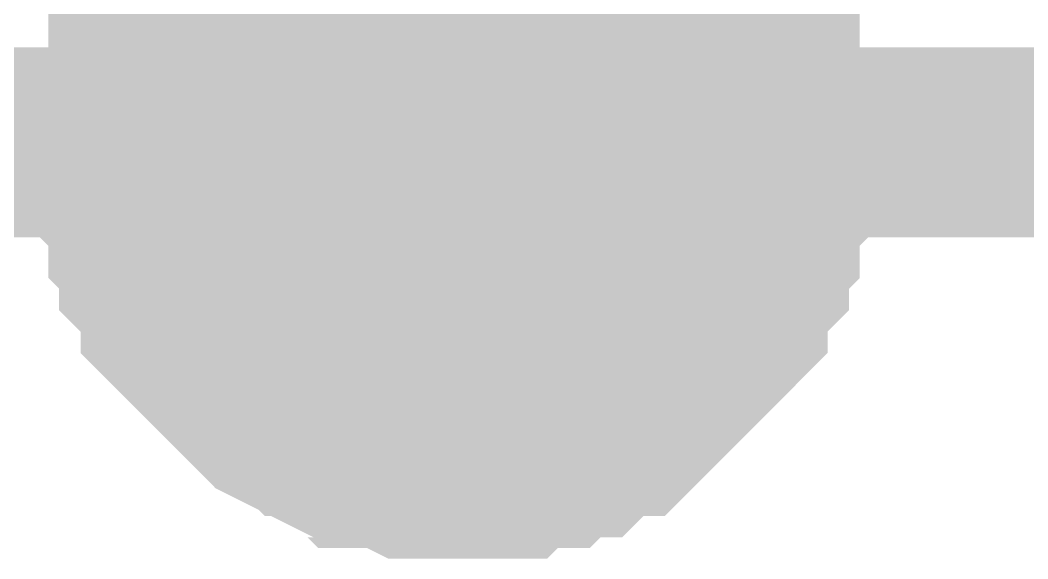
# Model space of a CAD drawing. Header units: inches. Extents: x 0 to 9.5, y -0.01 to 7.51.
# Drawn here: x 7.8722 to 7.9348, y 2.2739 to 2.3074 of the extents above; entities that cross this region are included whole.
import ezdxf

# ---------------------------------------------------------------- set-up
doc = ezdxf.new("R2010")
doc.units = ezdxf.units.IN
doc.header["$MEASUREMENT"] = 0
doc.layers.add('Sheet', color=255, linetype='Continuous')

msp = doc.modelspace()

# ---------------------------------------------------------------- linework, layer by layer
at = {"layer": 'Sheet'}
for points in [[(5.299818, 2.39968, 0.0118, 0.0118, 0), (5.299818, 2.299805, 0.0118, 0.0118, 0), (5.699867, 2.299805, 0.0118, 0.0118, 0), (6.499965, 2.299805, 0.0118, 0.0118, 0), (6.699657, 2.299805, 0.0118, 0.0118, 0), (7.899138, 2.299805, 0.0118, 0.0118, 0), (8.299187, 2.299805, 0.0118, 0.0118, 0), (8.299187, 2.39968, 0.0118, 0.0118, 0)], [(7.899138, 2.39968, 0.0118, 0.0118, 0), (7.899138, 2.299805, 0.0118, 0.0118, 0)], [(7.879169, 2.299805, 0.0118, 0.0118, 0), (7.879169, 2.300471, 0.0118, 0.0118, 0), (7.879169, 2.301802, 0.0118, 0.0118, 0), (7.879169, 2.302468, 0.0118, 0.0118, 0), (7.879835, 2.3038, 0.0118, 0.0118, 0), (7.879835, 2.304466, 0.0118, 0.0118, 0), (7.879835, 2.305797, 0.0118, 0.0118, 0), (7.8805, 2.306463, 0.0118, 0.0118, 0), (7.8805, 2.307129, 0.0118, 0.0118, 0), (7.881166, 2.308461, 0.0118, 0.0118, 0), (7.881832, 2.309126, 0.0118, 0.0118, 0), (7.881832, 2.309792, 0.0118, 0.0118, 0), (7.882497, 2.311124, 0.0118, 0.0118, 0), (7.883163, 2.31179, 0.0118, 0.0118, 0), (7.883828, 2.312456, 0.0118, 0.0118, 0), (7.884494, 2.313121, 0.0118, 0.0118, 0), (7.88516, 2.313787, 0.0118, 0.0118, 0)], [(7.879169, 2.299805, 0.0118, 0.0118, 0), (7.879169, 2.300471, 0.0118, 0.0118, 0), (7.879169, 2.301802, 0.0118, 0.0118, 0), (7.879169, 2.302468, 0.0118, 0.0118, 0), (7.879835, 2.3038, 0.0118, 0.0118, 0), (7.879835, 2.304466, 0.0118, 0.0118, 0), (7.879835, 2.305797, 0.0118, 0.0118, 0), (7.8805, 2.306463, 0.0118, 0.0118, 0), (7.8805, 2.307129, 0.0118, 0.0118, 0), (7.881166, 2.308461, 0.0118, 0.0118, 0), (7.881832, 2.309126, 0.0118, 0.0118, 0), (7.881832, 2.309792, 0.0118, 0.0118, 0), (7.882497, 2.311124, 0.0118, 0.0118, 0), (7.883163, 2.31179, 0.0118, 0.0118, 0), (7.883828, 2.312456, 0.0118, 0.0118, 0), (7.884494, 2.313121, 0.0118, 0.0118, 0), (7.88516, 2.313787, 0.0118, 0.0118, 0)], [(7.879169, 2.299805, 0.0118, 0.0118, 0), (7.879169, 2.300471, 0.0118, 0.0118, 0), (7.879169, 2.301802, 0.0118, 0.0118, 0), (7.879169, 2.302468, 0.0118, 0.0118, 0), (7.879835, 2.3038, 0.0118, 0.0118, 0), (7.879835, 2.304466, 0.0118, 0.0118, 0), (7.879835, 2.305797, 0.0118, 0.0118, 0), (7.8805, 2.306463, 0.0118, 0.0118, 0), (7.8805, 2.307129, 0.0118, 0.0118, 0), (7.881166, 2.308461, 0.0118, 0.0118, 0), (7.881832, 2.309126, 0.0118, 0.0118, 0), (7.881832, 2.309792, 0.0118, 0.0118, 0), (7.882497, 2.311124, 0.0118, 0.0118, 0), (7.883163, 2.31179, 0.0118, 0.0118, 0), (7.883828, 2.312456, 0.0118, 0.0118, 0), (7.884494, 2.313121, 0.0118, 0.0118, 0), (7.88516, 2.313787, 0.0118, 0.0118, 0)], [(7.879169, 2.299805, 0.0118, 0.0118, 0), (7.879169, 2.300471, 0.0118, 0.0118, 0), (7.879169, 2.301802, 0.0118, 0.0118, 0), (7.879169, 2.302468, 0.0118, 0.0118, 0), (7.879835, 2.3038, 0.0118, 0.0118, 0), (7.879835, 2.304466, 0.0118, 0.0118, 0), (7.879835, 2.305797, 0.0118, 0.0118, 0), (7.8805, 2.306463, 0.0118, 0.0118, 0), (7.8805, 2.307129, 0.0118, 0.0118, 0), (7.881166, 2.308461, 0.0118, 0.0118, 0), (7.881832, 2.309126, 0.0118, 0.0118, 0), (7.881832, 2.309792, 0.0118, 0.0118, 0), (7.882497, 2.311124, 0.0118, 0.0118, 0), (7.883163, 2.31179, 0.0118, 0.0118, 0), (7.883828, 2.312456, 0.0118, 0.0118, 0), (7.884494, 2.313121, 0.0118, 0.0118, 0), (7.88516, 2.313787, 0.0118, 0.0118, 0)], [(7.913117, 2.313787, 0.0118, 0.0118, 0), (7.913782, 2.313121, 0.0118, 0.0118, 0), (7.914448, 2.312456, 0.0118, 0.0118, 0), (7.915114, 2.31179, 0.0118, 0.0118, 0), (7.915779, 2.311124, 0.0118, 0.0118, 0), (7.916445, 2.309792, 0.0118, 0.0118, 0), (7.916445, 2.309126, 0.0118, 0.0118, 0), (7.91711, 2.308461, 0.0118, 0.0118, 0), (7.917776, 2.307129, 0.0118, 0.0118, 0), (7.917776, 2.306463, 0.0118, 0.0118, 0), (7.918442, 2.305797, 0.0118, 0.0118, 0), (7.918442, 2.304466, 0.0118, 0.0118, 0), (7.918442, 2.3038, 0.0118, 0.0118, 0), (7.919107, 2.302468, 0.0118, 0.0118, 0), (7.919107, 2.301802, 0.0118, 0.0118, 0), (7.919107, 2.300471, 0.0118, 0.0118, 0), (7.919107, 2.299805, 0.0118, 0.0118, 0)], [(7.913117, 2.313787, 0.0118, 0.0118, 0), (7.913782, 2.313121, 0.0118, 0.0118, 0), (7.914448, 2.312456, 0.0118, 0.0118, 0), (7.915114, 2.31179, 0.0118, 0.0118, 0), (7.915779, 2.311124, 0.0118, 0.0118, 0), (7.916445, 2.309792, 0.0118, 0.0118, 0), (7.916445, 2.309126, 0.0118, 0.0118, 0), (7.91711, 2.308461, 0.0118, 0.0118, 0), (7.917776, 2.307129, 0.0118, 0.0118, 0), (7.917776, 2.306463, 0.0118, 0.0118, 0), (7.918442, 2.305797, 0.0118, 0.0118, 0), (7.918442, 2.304466, 0.0118, 0.0118, 0), (7.918442, 2.3038, 0.0118, 0.0118, 0), (7.919107, 2.302468, 0.0118, 0.0118, 0), (7.919107, 2.301802, 0.0118, 0.0118, 0), (7.919107, 2.300471, 0.0118, 0.0118, 0), (7.919107, 2.299805, 0.0118, 0.0118, 0)], [(7.913117, 2.313787, 0.0118, 0.0118, 0), (7.913782, 2.313121, 0.0118, 0.0118, 0), (7.914448, 2.312456, 0.0118, 0.0118, 0), (7.915114, 2.31179, 0.0118, 0.0118, 0), (7.915779, 2.311124, 0.0118, 0.0118, 0), (7.916445, 2.309792, 0.0118, 0.0118, 0), (7.916445, 2.309126, 0.0118, 0.0118, 0), (7.91711, 2.308461, 0.0118, 0.0118, 0), (7.917776, 2.307129, 0.0118, 0.0118, 0), (7.917776, 2.306463, 0.0118, 0.0118, 0), (7.918442, 2.305797, 0.0118, 0.0118, 0), (7.918442, 2.304466, 0.0118, 0.0118, 0), (7.918442, 2.3038, 0.0118, 0.0118, 0), (7.919107, 2.302468, 0.0118, 0.0118, 0), (7.919107, 2.301802, 0.0118, 0.0118, 0), (7.919107, 2.300471, 0.0118, 0.0118, 0), (7.919107, 2.299805, 0.0118, 0.0118, 0)], [(7.913117, 2.313787, 0.0118, 0.0118, 0), (7.913782, 2.313121, 0.0118, 0.0118, 0), (7.914448, 2.312456, 0.0118, 0.0118, 0), (7.915114, 2.31179, 0.0118, 0.0118, 0), (7.915779, 2.311124, 0.0118, 0.0118, 0), (7.916445, 2.309792, 0.0118, 0.0118, 0), (7.916445, 2.309126, 0.0118, 0.0118, 0), (7.91711, 2.308461, 0.0118, 0.0118, 0), (7.917776, 2.307129, 0.0118, 0.0118, 0), (7.917776, 2.306463, 0.0118, 0.0118, 0), (7.918442, 2.305797, 0.0118, 0.0118, 0), (7.918442, 2.304466, 0.0118, 0.0118, 0), (7.918442, 2.3038, 0.0118, 0.0118, 0), (7.919107, 2.302468, 0.0118, 0.0118, 0), (7.919107, 2.301802, 0.0118, 0.0118, 0), (7.919107, 2.300471, 0.0118, 0.0118, 0), (7.919107, 2.299805, 0.0118, 0.0118, 0)], [(7.879169, 2.299805, 0.0039, 0.0039, 0), (7.879169, 2.300471, 0.0039, 0.0039, 0), (7.879169, 2.301802, 0.0039, 0.0039, 0), (7.879169, 2.302468, 0.0039, 0.0039, 0), (7.879835, 2.3038, 0.0039, 0.0039, 0), (7.879835, 2.304466, 0.0039, 0.0039, 0), (7.879835, 2.305797, 0.0039, 0.0039, 0), (7.8805, 2.306463, 0.0039, 0.0039, 0), (7.8805, 2.307129, 0.0039, 0.0039, 0), (7.881166, 2.308461, 0.0039, 0.0039, 0), (7.881832, 2.309126, 0.0039, 0.0039, 0), (7.881832, 2.309792, 0.0039, 0.0039, 0)], [(7.879169, 2.299805, 0.0039, 0.0039, 0), (7.879169, 2.300471, 0.0039, 0.0039, 0), (7.879169, 2.301802, 0.0039, 0.0039, 0), (7.879169, 2.302468, 0.0039, 0.0039, 0), (7.879835, 2.3038, 0.0039, 0.0039, 0), (7.879835, 2.304466, 0.0039, 0.0039, 0), (7.879835, 2.305797, 0.0039, 0.0039, 0), (7.8805, 2.306463, 0.0039, 0.0039, 0), (7.8805, 2.307129, 0.0039, 0.0039, 0), (7.881166, 2.308461, 0.0039, 0.0039, 0), (7.881832, 2.309126, 0.0039, 0.0039, 0), (7.881832, 2.309792, 0.0039, 0.0039, 0)], [(7.879169, 2.299805, 0.0039, 0.0039, 0), (7.879169, 2.300471, 0.0039, 0.0039, 0), (7.879169, 2.301802, 0.0039, 0.0039, 0), (7.879169, 2.302468, 0.0039, 0.0039, 0), (7.879835, 2.3038, 0.0039, 0.0039, 0), (7.879835, 2.304466, 0.0039, 0.0039, 0), (7.879835, 2.305797, 0.0039, 0.0039, 0), (7.8805, 2.306463, 0.0039, 0.0039, 0), (7.8805, 2.307129, 0.0039, 0.0039, 0), (7.881166, 2.308461, 0.0039, 0.0039, 0), (7.881832, 2.309126, 0.0039, 0.0039, 0), (7.881832, 2.309792, 0.0039, 0.0039, 0)], [(7.879169, 2.299805, 0.0039, 0.0039, 0), (7.879169, 2.300471, 0.0039, 0.0039, 0), (7.879169, 2.301802, 0.0039, 0.0039, 0), (7.879169, 2.302468, 0.0039, 0.0039, 0), (7.879835, 2.3038, 0.0039, 0.0039, 0), (7.879835, 2.304466, 0.0039, 0.0039, 0), (7.879835, 2.305797, 0.0039, 0.0039, 0), (7.8805, 2.306463, 0.0039, 0.0039, 0), (7.8805, 2.307129, 0.0039, 0.0039, 0), (7.881166, 2.308461, 0.0039, 0.0039, 0), (7.881832, 2.309126, 0.0039, 0.0039, 0), (7.881832, 2.309792, 0.0039, 0.0039, 0)], [(7.916445, 2.309792, 0.0039, 0.0039, 0), (7.916445, 2.309126, 0.0039, 0.0039, 0), (7.91711, 2.308461, 0.0039, 0.0039, 0), (7.917776, 2.307129, 0.0039, 0.0039, 0), (7.917776, 2.306463, 0.0039, 0.0039, 0), (7.918442, 2.305797, 0.0039, 0.0039, 0), (7.918442, 2.304466, 0.0039, 0.0039, 0), (7.918442, 2.3038, 0.0039, 0.0039, 0), (7.919107, 2.302468, 0.0039, 0.0039, 0), (7.919107, 2.301802, 0.0039, 0.0039, 0), (7.919107, 2.300471, 0.0039, 0.0039, 0), (7.919107, 2.299805, 0.0039, 0.0039, 0)], [(7.916445, 2.309792, 0.0039, 0.0039, 0), (7.916445, 2.309126, 0.0039, 0.0039, 0), (7.91711, 2.308461, 0.0039, 0.0039, 0), (7.917776, 2.307129, 0.0039, 0.0039, 0), (7.917776, 2.306463, 0.0039, 0.0039, 0), (7.918442, 2.305797, 0.0039, 0.0039, 0), (7.918442, 2.304466, 0.0039, 0.0039, 0), (7.918442, 2.3038, 0.0039, 0.0039, 0), (7.919107, 2.302468, 0.0039, 0.0039, 0), (7.919107, 2.301802, 0.0039, 0.0039, 0), (7.919107, 2.300471, 0.0039, 0.0039, 0), (7.919107, 2.299805, 0.0039, 0.0039, 0)], [(7.916445, 2.309792, 0.0039, 0.0039, 0), (7.916445, 2.309126, 0.0039, 0.0039, 0), (7.91711, 2.308461, 0.0039, 0.0039, 0), (7.917776, 2.307129, 0.0039, 0.0039, 0), (7.917776, 2.306463, 0.0039, 0.0039, 0), (7.918442, 2.305797, 0.0039, 0.0039, 0), (7.918442, 2.304466, 0.0039, 0.0039, 0), (7.918442, 2.3038, 0.0039, 0.0039, 0), (7.919107, 2.302468, 0.0039, 0.0039, 0), (7.919107, 2.301802, 0.0039, 0.0039, 0), (7.919107, 2.300471, 0.0039, 0.0039, 0), (7.919107, 2.299805, 0.0039, 0.0039, 0)], [(7.916445, 2.309792, 0.0039, 0.0039, 0), (7.916445, 2.309126, 0.0039, 0.0039, 0), (7.91711, 2.308461, 0.0039, 0.0039, 0), (7.917776, 2.307129, 0.0039, 0.0039, 0), (7.917776, 2.306463, 0.0039, 0.0039, 0), (7.918442, 2.305797, 0.0039, 0.0039, 0), (7.918442, 2.304466, 0.0039, 0.0039, 0), (7.918442, 2.3038, 0.0039, 0.0039, 0), (7.919107, 2.302468, 0.0039, 0.0039, 0), (7.919107, 2.301802, 0.0039, 0.0039, 0), (7.919107, 2.300471, 0.0039, 0.0039, 0), (7.919107, 2.299805, 0.0039, 0.0039, 0)], [(7.899138, 2.27983, 0.0118, 0.0118, 0), (7.898473, 2.27983, 0.0118, 0.0118, 0), (7.897141, 2.27983, 0.0118, 0.0118, 0), (7.896476, 2.27983, 0.0118, 0.0118, 0), (7.895144, 2.280495, 0.0118, 0.0118, 0), (7.894479, 2.280495, 0.0118, 0.0118, 0), (7.893147, 2.280495, 0.0118, 0.0118, 0), (7.892482, 2.281161, 0.0118, 0.0118, 0), (7.891816, 2.281161, 0.0118, 0.0118, 0), (7.890485, 2.281827, 0.0118, 0.0118, 0), (7.889819, 2.282493, 0.0118, 0.0118, 0), (7.889154, 2.282493, 0.0118, 0.0118, 0), (7.887822, 2.283159, 0.0118, 0.0118, 0), (7.887157, 2.283825, 0.0118, 0.0118, 0), (7.886491, 2.28449, 0.0118, 0.0118, 0), (7.885825, 2.285156, 0.0118, 0.0118, 0), (7.88516, 2.285822, 0.0118, 0.0118, 0), (7.884494, 2.286488, 0.0118, 0.0118, 0), (7.883828, 2.287154, 0.0118, 0.0118, 0), (7.883163, 2.28782, 0.0118, 0.0118, 0), (7.882497, 2.288485, 0.0118, 0.0118, 0), (7.881832, 2.289151, 0.0118, 0.0118, 0), (7.881832, 2.290483, 0.0118, 0.0118, 0), (7.881166, 2.291149, 0.0118, 0.0118, 0), (7.8805, 2.291815, 0.0118, 0.0118, 0), (7.8805, 2.293146, 0.0118, 0.0118, 0), (7.879835, 2.293812, 0.0118, 0.0118, 0), (7.879835, 2.294478, 0.0118, 0.0118, 0), (7.879835, 2.29581, 0.0118, 0.0118, 0), (7.879169, 2.296475, 0.0118, 0.0118, 0), (7.879169, 2.297807, 0.0118, 0.0118, 0), (7.879169, 2.298473, 0.0118, 0.0118, 0), (7.879169, 2.299805, 0.0118, 0.0118, 0)], [(7.879169, 2.299805, 0.0118, 0.0118, 0), (7.879169, 2.299805, 0.0118, 0.0118, 0)], [(7.899138, 2.27983, 0.0118, 0.0118, 0), (7.898473, 2.27983, 0.0118, 0.0118, 0), (7.897141, 2.27983, 0.0118, 0.0118, 0), (7.896476, 2.27983, 0.0118, 0.0118, 0), (7.895144, 2.280495, 0.0118, 0.0118, 0), (7.894479, 2.280495, 0.0118, 0.0118, 0), (7.893147, 2.280495, 0.0118, 0.0118, 0), (7.892482, 2.281161, 0.0118, 0.0118, 0), (7.891816, 2.281161, 0.0118, 0.0118, 0), (7.890485, 2.281827, 0.0118, 0.0118, 0), (7.889819, 2.282493, 0.0118, 0.0118, 0), (7.889154, 2.282493, 0.0118, 0.0118, 0), (7.887822, 2.283159, 0.0118, 0.0118, 0), (7.887157, 2.283825, 0.0118, 0.0118, 0), (7.886491, 2.28449, 0.0118, 0.0118, 0), (7.885825, 2.285156, 0.0118, 0.0118, 0), (7.88516, 2.285822, 0.0118, 0.0118, 0), (7.884494, 2.286488, 0.0118, 0.0118, 0), (7.883828, 2.287154, 0.0118, 0.0118, 0), (7.883163, 2.28782, 0.0118, 0.0118, 0), (7.882497, 2.288485, 0.0118, 0.0118, 0), (7.881832, 2.289151, 0.0118, 0.0118, 0), (7.881832, 2.290483, 0.0118, 0.0118, 0), (7.881166, 2.291149, 0.0118, 0.0118, 0), (7.8805, 2.291815, 0.0118, 0.0118, 0), (7.8805, 2.293146, 0.0118, 0.0118, 0), (7.879835, 2.293812, 0.0118, 0.0118, 0), (7.879835, 2.294478, 0.0118, 0.0118, 0), (7.879835, 2.29581, 0.0118, 0.0118, 0), (7.879169, 2.296475, 0.0118, 0.0118, 0), (7.879169, 2.297807, 0.0118, 0.0118, 0), (7.879169, 2.298473, 0.0118, 0.0118, 0), (7.879169, 2.299805, 0.0118, 0.0118, 0)], [(7.879169, 2.299805, 0.0118, 0.0118, 0), (7.879169, 2.299805, 0.0118, 0.0118, 0)], [(7.899138, 2.27983, 0.0118, 0.0118, 0), (7.898473, 2.27983, 0.0118, 0.0118, 0), (7.897141, 2.27983, 0.0118, 0.0118, 0), (7.896476, 2.27983, 0.0118, 0.0118, 0), (7.895144, 2.280495, 0.0118, 0.0118, 0), (7.894479, 2.280495, 0.0118, 0.0118, 0), (7.893147, 2.280495, 0.0118, 0.0118, 0), (7.892482, 2.281161, 0.0118, 0.0118, 0), (7.891816, 2.281161, 0.0118, 0.0118, 0), (7.890485, 2.281827, 0.0118, 0.0118, 0), (7.889819, 2.282493, 0.0118, 0.0118, 0), (7.889154, 2.282493, 0.0118, 0.0118, 0), (7.887822, 2.283159, 0.0118, 0.0118, 0), (7.887157, 2.283825, 0.0118, 0.0118, 0), (7.886491, 2.28449, 0.0118, 0.0118, 0), (7.885825, 2.285156, 0.0118, 0.0118, 0), (7.88516, 2.285822, 0.0118, 0.0118, 0), (7.884494, 2.286488, 0.0118, 0.0118, 0), (7.883828, 2.287154, 0.0118, 0.0118, 0), (7.883163, 2.28782, 0.0118, 0.0118, 0), (7.882497, 2.288485, 0.0118, 0.0118, 0), (7.881832, 2.289151, 0.0118, 0.0118, 0), (7.881832, 2.290483, 0.0118, 0.0118, 0), (7.881166, 2.291149, 0.0118, 0.0118, 0), (7.8805, 2.291815, 0.0118, 0.0118, 0), (7.8805, 2.293146, 0.0118, 0.0118, 0), (7.879835, 2.293812, 0.0118, 0.0118, 0), (7.879835, 2.294478, 0.0118, 0.0118, 0), (7.879835, 2.29581, 0.0118, 0.0118, 0), (7.879169, 2.296475, 0.0118, 0.0118, 0), (7.879169, 2.297807, 0.0118, 0.0118, 0), (7.879169, 2.298473, 0.0118, 0.0118, 0), (7.879169, 2.299805, 0.0118, 0.0118, 0)], [(7.879169, 2.299805, 0.0118, 0.0118, 0), (7.879169, 2.299805, 0.0118, 0.0118, 0)], [(7.899138, 2.27983, 0.0118, 0.0118, 0), (7.898473, 2.27983, 0.0118, 0.0118, 0), (7.897141, 2.27983, 0.0118, 0.0118, 0), (7.896476, 2.27983, 0.0118, 0.0118, 0), (7.895144, 2.280495, 0.0118, 0.0118, 0), (7.894479, 2.280495, 0.0118, 0.0118, 0), (7.893147, 2.280495, 0.0118, 0.0118, 0), (7.892482, 2.281161, 0.0118, 0.0118, 0), (7.891816, 2.281161, 0.0118, 0.0118, 0), (7.890485, 2.281827, 0.0118, 0.0118, 0), (7.889819, 2.282493, 0.0118, 0.0118, 0), (7.889154, 2.282493, 0.0118, 0.0118, 0), (7.887822, 2.283159, 0.0118, 0.0118, 0), (7.887157, 2.283825, 0.0118, 0.0118, 0), (7.886491, 2.28449, 0.0118, 0.0118, 0), (7.885825, 2.285156, 0.0118, 0.0118, 0), (7.88516, 2.285822, 0.0118, 0.0118, 0), (7.884494, 2.286488, 0.0118, 0.0118, 0), (7.883828, 2.287154, 0.0118, 0.0118, 0), (7.883163, 2.28782, 0.0118, 0.0118, 0), (7.882497, 2.288485, 0.0118, 0.0118, 0), (7.881832, 2.289151, 0.0118, 0.0118, 0), (7.881832, 2.290483, 0.0118, 0.0118, 0), (7.881166, 2.291149, 0.0118, 0.0118, 0), (7.8805, 2.291815, 0.0118, 0.0118, 0), (7.8805, 2.293146, 0.0118, 0.0118, 0), (7.879835, 2.293812, 0.0118, 0.0118, 0), (7.879835, 2.294478, 0.0118, 0.0118, 0), (7.879835, 2.29581, 0.0118, 0.0118, 0), (7.879169, 2.296475, 0.0118, 0.0118, 0), (7.879169, 2.297807, 0.0118, 0.0118, 0), (7.879169, 2.298473, 0.0118, 0.0118, 0), (7.879169, 2.299805, 0.0118, 0.0118, 0)], [(7.879169, 2.299805, 0.0118, 0.0118, 0), (7.879169, 2.299805, 0.0118, 0.0118, 0)], [(7.919107, 2.299805, 0.0118, 0.0118, 0), (7.919107, 2.298473, 0.0118, 0.0118, 0), (7.919107, 2.297807, 0.0118, 0.0118, 0), (7.919107, 2.296475, 0.0118, 0.0118, 0), (7.918442, 2.29581, 0.0118, 0.0118, 0), (7.918442, 2.294478, 0.0118, 0.0118, 0), (7.918442, 2.293812, 0.0118, 0.0118, 0), (7.917776, 2.293146, 0.0118, 0.0118, 0), (7.917776, 2.291815, 0.0118, 0.0118, 0), (7.91711, 2.291149, 0.0118, 0.0118, 0), (7.916445, 2.290483, 0.0118, 0.0118, 0), (7.916445, 2.289151, 0.0118, 0.0118, 0), (7.915779, 2.288485, 0.0118, 0.0118, 0), (7.915114, 2.28782, 0.0118, 0.0118, 0), (7.914448, 2.287154, 0.0118, 0.0118, 0), (7.913782, 2.286488, 0.0118, 0.0118, 0), (7.913117, 2.285822, 0.0118, 0.0118, 0), (7.912451, 2.285156, 0.0118, 0.0118, 0), (7.911785, 2.28449, 0.0118, 0.0118, 0), (7.91112, 2.283825, 0.0118, 0.0118, 0), (7.910454, 2.283159, 0.0118, 0.0118, 0), (7.909788, 2.282493, 0.0118, 0.0118, 0), (7.908457, 2.282493, 0.0118, 0.0118, 0), (7.907791, 2.281827, 0.0118, 0.0118, 0), (7.907126, 2.281161, 0.0118, 0.0118, 0), (7.905795, 2.281161, 0.0118, 0.0118, 0), (7.905129, 2.280495, 0.0118, 0.0118, 0), (7.904463, 2.280495, 0.0118, 0.0118, 0), (7.903132, 2.280495, 0.0118, 0.0118, 0), (7.902466, 2.27983, 0.0118, 0.0118, 0), (7.901135, 2.27983, 0.0118, 0.0118, 0), (7.900469, 2.27983, 0.0118, 0.0118, 0), (7.899138, 2.27983, 0.0118, 0.0118, 0)], [(7.919107, 2.299805, 0.0118, 0.0118, 0), (7.919107, 2.298473, 0.0118, 0.0118, 0), (7.919107, 2.297807, 0.0118, 0.0118, 0), (7.919107, 2.296475, 0.0118, 0.0118, 0), (7.918442, 2.29581, 0.0118, 0.0118, 0), (7.918442, 2.294478, 0.0118, 0.0118, 0), (7.918442, 2.293812, 0.0118, 0.0118, 0), (7.917776, 2.293146, 0.0118, 0.0118, 0), (7.917776, 2.291815, 0.0118, 0.0118, 0), (7.91711, 2.291149, 0.0118, 0.0118, 0), (7.916445, 2.290483, 0.0118, 0.0118, 0), (7.916445, 2.289151, 0.0118, 0.0118, 0), (7.915779, 2.288485, 0.0118, 0.0118, 0), (7.915114, 2.28782, 0.0118, 0.0118, 0), (7.914448, 2.287154, 0.0118, 0.0118, 0), (7.913782, 2.286488, 0.0118, 0.0118, 0), (7.913117, 2.285822, 0.0118, 0.0118, 0), (7.912451, 2.285156, 0.0118, 0.0118, 0), (7.911785, 2.28449, 0.0118, 0.0118, 0), (7.91112, 2.283825, 0.0118, 0.0118, 0), (7.910454, 2.283159, 0.0118, 0.0118, 0), (7.909788, 2.282493, 0.0118, 0.0118, 0), (7.908457, 2.282493, 0.0118, 0.0118, 0), (7.907791, 2.281827, 0.0118, 0.0118, 0), (7.907126, 2.281161, 0.0118, 0.0118, 0), (7.905795, 2.281161, 0.0118, 0.0118, 0), (7.905129, 2.280495, 0.0118, 0.0118, 0), (7.904463, 2.280495, 0.0118, 0.0118, 0), (7.903132, 2.280495, 0.0118, 0.0118, 0), (7.902466, 2.27983, 0.0118, 0.0118, 0), (7.901135, 2.27983, 0.0118, 0.0118, 0), (7.900469, 2.27983, 0.0118, 0.0118, 0), (7.899138, 2.27983, 0.0118, 0.0118, 0)], [(7.919107, 2.299805, 0.0118, 0.0118, 0), (7.919107, 2.298473, 0.0118, 0.0118, 0), (7.919107, 2.297807, 0.0118, 0.0118, 0), (7.919107, 2.296475, 0.0118, 0.0118, 0), (7.918442, 2.29581, 0.0118, 0.0118, 0), (7.918442, 2.294478, 0.0118, 0.0118, 0), (7.918442, 2.293812, 0.0118, 0.0118, 0), (7.917776, 2.293146, 0.0118, 0.0118, 0), (7.917776, 2.291815, 0.0118, 0.0118, 0), (7.91711, 2.291149, 0.0118, 0.0118, 0), (7.916445, 2.290483, 0.0118, 0.0118, 0), (7.916445, 2.289151, 0.0118, 0.0118, 0), (7.915779, 2.288485, 0.0118, 0.0118, 0), (7.915114, 2.28782, 0.0118, 0.0118, 0), (7.914448, 2.287154, 0.0118, 0.0118, 0), (7.913782, 2.286488, 0.0118, 0.0118, 0), (7.913117, 2.285822, 0.0118, 0.0118, 0), (7.912451, 2.285156, 0.0118, 0.0118, 0), (7.911785, 2.28449, 0.0118, 0.0118, 0), (7.91112, 2.283825, 0.0118, 0.0118, 0), (7.910454, 2.283159, 0.0118, 0.0118, 0), (7.909788, 2.282493, 0.0118, 0.0118, 0), (7.908457, 2.282493, 0.0118, 0.0118, 0), (7.907791, 2.281827, 0.0118, 0.0118, 0), (7.907126, 2.281161, 0.0118, 0.0118, 0), (7.905795, 2.281161, 0.0118, 0.0118, 0), (7.905129, 2.280495, 0.0118, 0.0118, 0), (7.904463, 2.280495, 0.0118, 0.0118, 0), (7.903132, 2.280495, 0.0118, 0.0118, 0), (7.902466, 2.27983, 0.0118, 0.0118, 0), (7.901135, 2.27983, 0.0118, 0.0118, 0), (7.900469, 2.27983, 0.0118, 0.0118, 0), (7.899138, 2.27983, 0.0118, 0.0118, 0)], [(7.919107, 2.299805, 0.0118, 0.0118, 0), (7.919107, 2.298473, 0.0118, 0.0118, 0), (7.919107, 2.297807, 0.0118, 0.0118, 0), (7.919107, 2.296475, 0.0118, 0.0118, 0), (7.918442, 2.29581, 0.0118, 0.0118, 0), (7.918442, 2.294478, 0.0118, 0.0118, 0), (7.918442, 2.293812, 0.0118, 0.0118, 0), (7.917776, 2.293146, 0.0118, 0.0118, 0), (7.917776, 2.291815, 0.0118, 0.0118, 0), (7.91711, 2.291149, 0.0118, 0.0118, 0), (7.916445, 2.290483, 0.0118, 0.0118, 0), (7.916445, 2.289151, 0.0118, 0.0118, 0), (7.915779, 2.288485, 0.0118, 0.0118, 0), (7.915114, 2.28782, 0.0118, 0.0118, 0), (7.914448, 2.287154, 0.0118, 0.0118, 0), (7.913782, 2.286488, 0.0118, 0.0118, 0), (7.913117, 2.285822, 0.0118, 0.0118, 0), (7.912451, 2.285156, 0.0118, 0.0118, 0), (7.911785, 2.28449, 0.0118, 0.0118, 0), (7.91112, 2.283825, 0.0118, 0.0118, 0), (7.910454, 2.283159, 0.0118, 0.0118, 0), (7.909788, 2.282493, 0.0118, 0.0118, 0), (7.908457, 2.282493, 0.0118, 0.0118, 0), (7.907791, 2.281827, 0.0118, 0.0118, 0), (7.907126, 2.281161, 0.0118, 0.0118, 0), (7.905795, 2.281161, 0.0118, 0.0118, 0), (7.905129, 2.280495, 0.0118, 0.0118, 0), (7.904463, 2.280495, 0.0118, 0.0118, 0), (7.903132, 2.280495, 0.0118, 0.0118, 0), (7.902466, 2.27983, 0.0118, 0.0118, 0), (7.901135, 2.27983, 0.0118, 0.0118, 0), (7.900469, 2.27983, 0.0118, 0.0118, 0), (7.899138, 2.27983, 0.0118, 0.0118, 0)], [(7.919107, 2.299805, 0.0118, 0.0118, 0), (7.919107, 2.299805, 0.0118, 0.0118, 0), (7.919107, 2.299805, 0.0118, 0.0118, 0), (7.919107, 2.299805, 0.0118, 0.0118, 0), (7.919107, 2.299805, 0.0118, 0.0118, 0), (7.919107, 2.299805, 0.0118, 0.0118, 0), (7.919107, 2.299805, 0.0118, 0.0118, 0), (7.919107, 2.299805, 0.0118, 0.0118, 0), (7.919107, 2.299805, 0.0118, 0.0118, 0), (7.919107, 2.299805, 0.0118, 0.0118, 0), (7.919107, 2.299805, 0.0118, 0.0118, 0), (7.919107, 2.299805, 0.0118, 0.0118, 0), (7.919107, 2.299805, 0.0118, 0.0118, 0), (7.919107, 2.299805, 0.0118, 0.0118, 0), (7.919107, 2.299805, 0.0118, 0.0118, 0), (7.919107, 2.299805, 0.0118, 0.0118, 0), (7.919107, 2.299805, 0.0118, 0.0118, 0), (7.919107, 2.299805, 0.0118, 0.0118, 0), (7.919107, 2.299805, 0.0118, 0.0118, 0), (7.919107, 2.299805, 0.0118, 0.0118, 0), (7.919107, 2.299805, 0.0118, 0.0118, 0), (7.919107, 2.299805, 0.0118, 0.0118, 0), (7.919107, 2.299805, 0.0118, 0.0118, 0), (7.919107, 2.299805, 0.0118, 0.0118, 0), (7.919107, 2.299805, 0.0118, 0.0118, 0), (7.919107, 2.299805, 0.0118, 0.0118, 0), (7.919107, 2.299805, 0.0118, 0.0118, 0), (7.919107, 2.299805, 0.0118, 0.0118, 0), (7.919107, 2.299805, 0.0118, 0.0118, 0), (7.919107, 2.299805, 0.0118, 0.0118, 0), (7.919107, 2.299805, 0.0118, 0.0118, 0), (7.919107, 2.299805, 0.0118, 0.0118, 0), (7.919107, 2.299805, 0.0118, 0.0118, 0)], [(7.919107, 2.299805, 0.0118, 0.0118, 0), (7.919107, 2.299805, 0.0118, 0.0118, 0)], [(7.919107, 2.299805, 0.0118, 0.0118, 0), (7.919107, 2.299805, 0.0118, 0.0118, 0), (7.919107, 2.299805, 0.0118, 0.0118, 0), (7.919107, 2.299805, 0.0118, 0.0118, 0), (7.919107, 2.299805, 0.0118, 0.0118, 0), (7.919107, 2.299805, 0.0118, 0.0118, 0), (7.919107, 2.299805, 0.0118, 0.0118, 0), (7.919107, 2.299805, 0.0118, 0.0118, 0), (7.919107, 2.299805, 0.0118, 0.0118, 0), (7.919107, 2.299805, 0.0118, 0.0118, 0), (7.919107, 2.299805, 0.0118, 0.0118, 0), (7.919107, 2.299805, 0.0118, 0.0118, 0), (7.919107, 2.299805, 0.0118, 0.0118, 0), (7.919107, 2.299805, 0.0118, 0.0118, 0), (7.919107, 2.299805, 0.0118, 0.0118, 0), (7.919107, 2.299805, 0.0118, 0.0118, 0), (7.919107, 2.299805, 0.0118, 0.0118, 0), (7.919107, 2.299805, 0.0118, 0.0118, 0), (7.919107, 2.299805, 0.0118, 0.0118, 0), (7.919107, 2.299805, 0.0118, 0.0118, 0), (7.919107, 2.299805, 0.0118, 0.0118, 0), (7.919107, 2.299805, 0.0118, 0.0118, 0), (7.919107, 2.299805, 0.0118, 0.0118, 0), (7.919107, 2.299805, 0.0118, 0.0118, 0), (7.919107, 2.299805, 0.0118, 0.0118, 0), (7.919107, 2.299805, 0.0118, 0.0118, 0), (7.919107, 2.299805, 0.0118, 0.0118, 0), (7.919107, 2.299805, 0.0118, 0.0118, 0), (7.919107, 2.299805, 0.0118, 0.0118, 0), (7.919107, 2.299805, 0.0118, 0.0118, 0), (7.919107, 2.299805, 0.0118, 0.0118, 0), (7.919107, 2.299805, 0.0118, 0.0118, 0), (7.919107, 2.299805, 0.0118, 0.0118, 0)], [(7.919107, 2.299805, 0.0118, 0.0118, 0), (7.919107, 2.299805, 0.0118, 0.0118, 0)], [(7.919107, 2.299805, 0.0118, 0.0118, 0), (7.919107, 2.299805, 0.0118, 0.0118, 0), (7.919107, 2.299805, 0.0118, 0.0118, 0), (7.919107, 2.299805, 0.0118, 0.0118, 0), (7.919107, 2.299805, 0.0118, 0.0118, 0), (7.919107, 2.299805, 0.0118, 0.0118, 0), (7.919107, 2.299805, 0.0118, 0.0118, 0), (7.919107, 2.299805, 0.0118, 0.0118, 0), (7.919107, 2.299805, 0.0118, 0.0118, 0), (7.919107, 2.299805, 0.0118, 0.0118, 0), (7.919107, 2.299805, 0.0118, 0.0118, 0), (7.919107, 2.299805, 0.0118, 0.0118, 0), (7.919107, 2.299805, 0.0118, 0.0118, 0), (7.919107, 2.299805, 0.0118, 0.0118, 0), (7.919107, 2.299805, 0.0118, 0.0118, 0), (7.919107, 2.299805, 0.0118, 0.0118, 0), (7.919107, 2.299805, 0.0118, 0.0118, 0), (7.919107, 2.299805, 0.0118, 0.0118, 0), (7.919107, 2.299805, 0.0118, 0.0118, 0), (7.919107, 2.299805, 0.0118, 0.0118, 0), (7.919107, 2.299805, 0.0118, 0.0118, 0), (7.919107, 2.299805, 0.0118, 0.0118, 0), (7.919107, 2.299805, 0.0118, 0.0118, 0), (7.919107, 2.299805, 0.0118, 0.0118, 0), (7.919107, 2.299805, 0.0118, 0.0118, 0), (7.919107, 2.299805, 0.0118, 0.0118, 0), (7.919107, 2.299805, 0.0118, 0.0118, 0), (7.919107, 2.299805, 0.0118, 0.0118, 0), (7.919107, 2.299805, 0.0118, 0.0118, 0), (7.919107, 2.299805, 0.0118, 0.0118, 0), (7.919107, 2.299805, 0.0118, 0.0118, 0), (7.919107, 2.299805, 0.0118, 0.0118, 0), (7.919107, 2.299805, 0.0118, 0.0118, 0)], [(7.919107, 2.299805, 0.0118, 0.0118, 0), (7.919107, 2.299805, 0.0118, 0.0118, 0)], [(7.919107, 2.299805, 0.0118, 0.0118, 0), (7.919107, 2.299805, 0.0118, 0.0118, 0), (7.919107, 2.299805, 0.0118, 0.0118, 0), (7.919107, 2.299805, 0.0118, 0.0118, 0), (7.919107, 2.299805, 0.0118, 0.0118, 0), (7.919107, 2.299805, 0.0118, 0.0118, 0), (7.919107, 2.299805, 0.0118, 0.0118, 0), (7.919107, 2.299805, 0.0118, 0.0118, 0), (7.919107, 2.299805, 0.0118, 0.0118, 0), (7.919107, 2.299805, 0.0118, 0.0118, 0), (7.919107, 2.299805, 0.0118, 0.0118, 0), (7.919107, 2.299805, 0.0118, 0.0118, 0), (7.919107, 2.299805, 0.0118, 0.0118, 0), (7.919107, 2.299805, 0.0118, 0.0118, 0), (7.919107, 2.299805, 0.0118, 0.0118, 0), (7.919107, 2.299805, 0.0118, 0.0118, 0), (7.919107, 2.299805, 0.0118, 0.0118, 0), (7.919107, 2.299805, 0.0118, 0.0118, 0), (7.919107, 2.299805, 0.0118, 0.0118, 0), (7.919107, 2.299805, 0.0118, 0.0118, 0), (7.919107, 2.299805, 0.0118, 0.0118, 0), (7.919107, 2.299805, 0.0118, 0.0118, 0), (7.919107, 2.299805, 0.0118, 0.0118, 0), (7.919107, 2.299805, 0.0118, 0.0118, 0), (7.919107, 2.299805, 0.0118, 0.0118, 0), (7.919107, 2.299805, 0.0118, 0.0118, 0), (7.919107, 2.299805, 0.0118, 0.0118, 0), (7.919107, 2.299805, 0.0118, 0.0118, 0), (7.919107, 2.299805, 0.0118, 0.0118, 0), (7.919107, 2.299805, 0.0118, 0.0118, 0), (7.919107, 2.299805, 0.0118, 0.0118, 0), (7.919107, 2.299805, 0.0118, 0.0118, 0), (7.919107, 2.299805, 0.0118, 0.0118, 0)], [(7.919107, 2.299805, 0.0118, 0.0118, 0), (7.919107, 2.299805, 0.0118, 0.0118, 0)], [(7.899138, 2.27983, 0.0039, 0.0039, 0), (7.898473, 2.27983, 0.0039, 0.0039, 0), (7.897141, 2.27983, 0.0039, 0.0039, 0), (7.896476, 2.27983, 0.0039, 0.0039, 0), (7.895144, 2.280495, 0.0039, 0.0039, 0), (7.894479, 2.280495, 0.0039, 0.0039, 0), (7.893147, 2.280495, 0.0039, 0.0039, 0), (7.892482, 2.281161, 0.0039, 0.0039, 0), (7.891816, 2.281161, 0.0039, 0.0039, 0), (7.890485, 2.281827, 0.0039, 0.0039, 0), (7.889819, 2.282493, 0.0039, 0.0039, 0), (7.889154, 2.282493, 0.0039, 0.0039, 0), (7.887822, 2.283159, 0.0039, 0.0039, 0), (7.887157, 2.283825, 0.0039, 0.0039, 0), (7.886491, 2.28449, 0.0039, 0.0039, 0), (7.885825, 2.285156, 0.0039, 0.0039, 0), (7.88516, 2.285822, 0.0039, 0.0039, 0), (7.884494, 2.286488, 0.0039, 0.0039, 0), (7.883828, 2.287154, 0.0039, 0.0039, 0), (7.883163, 2.28782, 0.0039, 0.0039, 0), (7.882497, 2.288485, 0.0039, 0.0039, 0), (7.881832, 2.289151, 0.0039, 0.0039, 0), (7.881832, 2.290483, 0.0039, 0.0039, 0), (7.881166, 2.291149, 0.0039, 0.0039, 0), (7.8805, 2.291815, 0.0039, 0.0039, 0), (7.8805, 2.293146, 0.0039, 0.0039, 0), (7.879835, 2.293812, 0.0039, 0.0039, 0), (7.879835, 2.294478, 0.0039, 0.0039, 0), (7.879835, 2.29581, 0.0039, 0.0039, 0), (7.879169, 2.296475, 0.0039, 0.0039, 0), (7.879169, 2.297807, 0.0039, 0.0039, 0), (7.879169, 2.298473, 0.0039, 0.0039, 0), (7.879169, 2.299805, 0.0039, 0.0039, 0)], [(7.879169, 2.299805, 0.0039, 0.0039, 0), (7.879169, 2.299805, 0.0039, 0.0039, 0)], [(7.899138, 2.27983, 0.0039, 0.0039, 0), (7.898473, 2.27983, 0.0039, 0.0039, 0), (7.897141, 2.27983, 0.0039, 0.0039, 0), (7.896476, 2.27983, 0.0039, 0.0039, 0), (7.895144, 2.280495, 0.0039, 0.0039, 0), (7.894479, 2.280495, 0.0039, 0.0039, 0), (7.893147, 2.280495, 0.0039, 0.0039, 0), (7.892482, 2.281161, 0.0039, 0.0039, 0), (7.891816, 2.281161, 0.0039, 0.0039, 0), (7.890485, 2.281827, 0.0039, 0.0039, 0), (7.889819, 2.282493, 0.0039, 0.0039, 0), (7.889154, 2.282493, 0.0039, 0.0039, 0), (7.887822, 2.283159, 0.0039, 0.0039, 0), (7.887157, 2.283825, 0.0039, 0.0039, 0), (7.886491, 2.28449, 0.0039, 0.0039, 0), (7.885825, 2.285156, 0.0039, 0.0039, 0), (7.88516, 2.285822, 0.0039, 0.0039, 0), (7.884494, 2.286488, 0.0039, 0.0039, 0), (7.883828, 2.287154, 0.0039, 0.0039, 0), (7.883163, 2.28782, 0.0039, 0.0039, 0), (7.882497, 2.288485, 0.0039, 0.0039, 0), (7.881832, 2.289151, 0.0039, 0.0039, 0), (7.881832, 2.290483, 0.0039, 0.0039, 0), (7.881166, 2.291149, 0.0039, 0.0039, 0), (7.8805, 2.291815, 0.0039, 0.0039, 0), (7.8805, 2.293146, 0.0039, 0.0039, 0), (7.879835, 2.293812, 0.0039, 0.0039, 0), (7.879835, 2.294478, 0.0039, 0.0039, 0), (7.879835, 2.29581, 0.0039, 0.0039, 0), (7.879169, 2.296475, 0.0039, 0.0039, 0), (7.879169, 2.297807, 0.0039, 0.0039, 0), (7.879169, 2.298473, 0.0039, 0.0039, 0), (7.879169, 2.299805, 0.0039, 0.0039, 0)], [(7.879169, 2.299805, 0.0039, 0.0039, 0), (7.879169, 2.299805, 0.0039, 0.0039, 0)], [(7.899138, 2.27983, 0.0039, 0.0039, 0), (7.898473, 2.27983, 0.0039, 0.0039, 0), (7.897141, 2.27983, 0.0039, 0.0039, 0), (7.896476, 2.27983, 0.0039, 0.0039, 0), (7.895144, 2.280495, 0.0039, 0.0039, 0), (7.894479, 2.280495, 0.0039, 0.0039, 0), (7.893147, 2.280495, 0.0039, 0.0039, 0), (7.892482, 2.281161, 0.0039, 0.0039, 0), (7.891816, 2.281161, 0.0039, 0.0039, 0), (7.890485, 2.281827, 0.0039, 0.0039, 0), (7.889819, 2.282493, 0.0039, 0.0039, 0), (7.889154, 2.282493, 0.0039, 0.0039, 0), (7.887822, 2.283159, 0.0039, 0.0039, 0), (7.887157, 2.283825, 0.0039, 0.0039, 0), (7.886491, 2.28449, 0.0039, 0.0039, 0), (7.885825, 2.285156, 0.0039, 0.0039, 0), (7.88516, 2.285822, 0.0039, 0.0039, 0), (7.884494, 2.286488, 0.0039, 0.0039, 0), (7.883828, 2.287154, 0.0039, 0.0039, 0), (7.883163, 2.28782, 0.0039, 0.0039, 0), (7.882497, 2.288485, 0.0039, 0.0039, 0), (7.881832, 2.289151, 0.0039, 0.0039, 0), (7.881832, 2.290483, 0.0039, 0.0039, 0), (7.881166, 2.291149, 0.0039, 0.0039, 0), (7.8805, 2.291815, 0.0039, 0.0039, 0), (7.8805, 2.293146, 0.0039, 0.0039, 0), (7.879835, 2.293812, 0.0039, 0.0039, 0), (7.879835, 2.294478, 0.0039, 0.0039, 0), (7.879835, 2.29581, 0.0039, 0.0039, 0), (7.879169, 2.296475, 0.0039, 0.0039, 0), (7.879169, 2.297807, 0.0039, 0.0039, 0), (7.879169, 2.298473, 0.0039, 0.0039, 0), (7.879169, 2.299805, 0.0039, 0.0039, 0)], [(7.879169, 2.299805, 0.0039, 0.0039, 0), (7.879169, 2.299805, 0.0039, 0.0039, 0)], [(7.899138, 2.27983, 0.0039, 0.0039, 0), (7.898473, 2.27983, 0.0039, 0.0039, 0), (7.897141, 2.27983, 0.0039, 0.0039, 0), (7.896476, 2.27983, 0.0039, 0.0039, 0), (7.895144, 2.280495, 0.0039, 0.0039, 0), (7.894479, 2.280495, 0.0039, 0.0039, 0), (7.893147, 2.280495, 0.0039, 0.0039, 0), (7.892482, 2.281161, 0.0039, 0.0039, 0), (7.891816, 2.281161, 0.0039, 0.0039, 0), (7.890485, 2.281827, 0.0039, 0.0039, 0), (7.889819, 2.282493, 0.0039, 0.0039, 0), (7.889154, 2.282493, 0.0039, 0.0039, 0), (7.887822, 2.283159, 0.0039, 0.0039, 0), (7.887157, 2.283825, 0.0039, 0.0039, 0), (7.886491, 2.28449, 0.0039, 0.0039, 0), (7.885825, 2.285156, 0.0039, 0.0039, 0), (7.88516, 2.285822, 0.0039, 0.0039, 0), (7.884494, 2.286488, 0.0039, 0.0039, 0), (7.883828, 2.287154, 0.0039, 0.0039, 0), (7.883163, 2.28782, 0.0039, 0.0039, 0), (7.882497, 2.288485, 0.0039, 0.0039, 0), (7.881832, 2.289151, 0.0039, 0.0039, 0), (7.881832, 2.290483, 0.0039, 0.0039, 0), (7.881166, 2.291149, 0.0039, 0.0039, 0), (7.8805, 2.291815, 0.0039, 0.0039, 0), (7.8805, 2.293146, 0.0039, 0.0039, 0), (7.879835, 2.293812, 0.0039, 0.0039, 0), (7.879835, 2.294478, 0.0039, 0.0039, 0), (7.879835, 2.29581, 0.0039, 0.0039, 0), (7.879169, 2.296475, 0.0039, 0.0039, 0), (7.879169, 2.297807, 0.0039, 0.0039, 0), (7.879169, 2.298473, 0.0039, 0.0039, 0), (7.879169, 2.299805, 0.0039, 0.0039, 0)], [(7.879169, 2.299805, 0.0039, 0.0039, 0), (7.879169, 2.299805, 0.0039, 0.0039, 0)], [(7.919107, 2.299805, 0.0039, 0.0039, 0), (7.919107, 2.298473, 0.0039, 0.0039, 0), (7.919107, 2.297807, 0.0039, 0.0039, 0), (7.919107, 2.296475, 0.0039, 0.0039, 0), (7.918442, 2.29581, 0.0039, 0.0039, 0), (7.918442, 2.294478, 0.0039, 0.0039, 0), (7.918442, 2.293812, 0.0039, 0.0039, 0), (7.917776, 2.293146, 0.0039, 0.0039, 0), (7.917776, 2.291815, 0.0039, 0.0039, 0), (7.91711, 2.291149, 0.0039, 0.0039, 0), (7.916445, 2.290483, 0.0039, 0.0039, 0), (7.916445, 2.289151, 0.0039, 0.0039, 0), (7.915779, 2.288485, 0.0039, 0.0039, 0), (7.915114, 2.28782, 0.0039, 0.0039, 0), (7.914448, 2.287154, 0.0039, 0.0039, 0), (7.913782, 2.286488, 0.0039, 0.0039, 0), (7.913117, 2.285822, 0.0039, 0.0039, 0), (7.912451, 2.285156, 0.0039, 0.0039, 0), (7.911785, 2.28449, 0.0039, 0.0039, 0), (7.91112, 2.283825, 0.0039, 0.0039, 0), (7.910454, 2.283159, 0.0039, 0.0039, 0), (7.909788, 2.282493, 0.0039, 0.0039, 0), (7.908457, 2.282493, 0.0039, 0.0039, 0), (7.907791, 2.281827, 0.0039, 0.0039, 0), (7.907126, 2.281161, 0.0039, 0.0039, 0), (7.905795, 2.281161, 0.0039, 0.0039, 0), (7.905129, 2.280495, 0.0039, 0.0039, 0), (7.904463, 2.280495, 0.0039, 0.0039, 0), (7.903132, 2.280495, 0.0039, 0.0039, 0), (7.902466, 2.27983, 0.0039, 0.0039, 0), (7.901135, 2.27983, 0.0039, 0.0039, 0), (7.900469, 2.27983, 0.0039, 0.0039, 0), (7.899138, 2.27983, 0.0039, 0.0039, 0)], [(7.919107, 2.299805, 0.0039, 0.0039, 0), (7.919107, 2.298473, 0.0039, 0.0039, 0), (7.919107, 2.297807, 0.0039, 0.0039, 0), (7.919107, 2.296475, 0.0039, 0.0039, 0), (7.918442, 2.29581, 0.0039, 0.0039, 0), (7.918442, 2.294478, 0.0039, 0.0039, 0), (7.918442, 2.293812, 0.0039, 0.0039, 0), (7.917776, 2.293146, 0.0039, 0.0039, 0), (7.917776, 2.291815, 0.0039, 0.0039, 0), (7.91711, 2.291149, 0.0039, 0.0039, 0), (7.916445, 2.290483, 0.0039, 0.0039, 0), (7.916445, 2.289151, 0.0039, 0.0039, 0), (7.915779, 2.288485, 0.0039, 0.0039, 0), (7.915114, 2.28782, 0.0039, 0.0039, 0), (7.914448, 2.287154, 0.0039, 0.0039, 0), (7.913782, 2.286488, 0.0039, 0.0039, 0), (7.913117, 2.285822, 0.0039, 0.0039, 0), (7.912451, 2.285156, 0.0039, 0.0039, 0), (7.911785, 2.28449, 0.0039, 0.0039, 0), (7.91112, 2.283825, 0.0039, 0.0039, 0), (7.910454, 2.283159, 0.0039, 0.0039, 0), (7.909788, 2.282493, 0.0039, 0.0039, 0), (7.908457, 2.282493, 0.0039, 0.0039, 0), (7.907791, 2.281827, 0.0039, 0.0039, 0), (7.907126, 2.281161, 0.0039, 0.0039, 0), (7.905795, 2.281161, 0.0039, 0.0039, 0), (7.905129, 2.280495, 0.0039, 0.0039, 0), (7.904463, 2.280495, 0.0039, 0.0039, 0), (7.903132, 2.280495, 0.0039, 0.0039, 0), (7.902466, 2.27983, 0.0039, 0.0039, 0), (7.901135, 2.27983, 0.0039, 0.0039, 0), (7.900469, 2.27983, 0.0039, 0.0039, 0), (7.899138, 2.27983, 0.0039, 0.0039, 0)], [(7.919107, 2.299805, 0.0039, 0.0039, 0), (7.919107, 2.298473, 0.0039, 0.0039, 0), (7.919107, 2.297807, 0.0039, 0.0039, 0), (7.919107, 2.296475, 0.0039, 0.0039, 0), (7.918442, 2.29581, 0.0039, 0.0039, 0), (7.918442, 2.294478, 0.0039, 0.0039, 0), (7.918442, 2.293812, 0.0039, 0.0039, 0), (7.917776, 2.293146, 0.0039, 0.0039, 0), (7.917776, 2.291815, 0.0039, 0.0039, 0), (7.91711, 2.291149, 0.0039, 0.0039, 0), (7.916445, 2.290483, 0.0039, 0.0039, 0), (7.916445, 2.289151, 0.0039, 0.0039, 0), (7.915779, 2.288485, 0.0039, 0.0039, 0), (7.915114, 2.28782, 0.0039, 0.0039, 0), (7.914448, 2.287154, 0.0039, 0.0039, 0), (7.913782, 2.286488, 0.0039, 0.0039, 0), (7.913117, 2.285822, 0.0039, 0.0039, 0), (7.912451, 2.285156, 0.0039, 0.0039, 0), (7.911785, 2.28449, 0.0039, 0.0039, 0), (7.91112, 2.283825, 0.0039, 0.0039, 0), (7.910454, 2.283159, 0.0039, 0.0039, 0), (7.909788, 2.282493, 0.0039, 0.0039, 0), (7.908457, 2.282493, 0.0039, 0.0039, 0), (7.907791, 2.281827, 0.0039, 0.0039, 0), (7.907126, 2.281161, 0.0039, 0.0039, 0), (7.905795, 2.281161, 0.0039, 0.0039, 0), (7.905129, 2.280495, 0.0039, 0.0039, 0), (7.904463, 2.280495, 0.0039, 0.0039, 0), (7.903132, 2.280495, 0.0039, 0.0039, 0), (7.902466, 2.27983, 0.0039, 0.0039, 0), (7.901135, 2.27983, 0.0039, 0.0039, 0), (7.900469, 2.27983, 0.0039, 0.0039, 0), (7.899138, 2.27983, 0.0039, 0.0039, 0)], [(7.919107, 2.299805, 0.0039, 0.0039, 0), (7.919107, 2.298473, 0.0039, 0.0039, 0), (7.919107, 2.297807, 0.0039, 0.0039, 0), (7.919107, 2.296475, 0.0039, 0.0039, 0), (7.918442, 2.29581, 0.0039, 0.0039, 0), (7.918442, 2.294478, 0.0039, 0.0039, 0), (7.918442, 2.293812, 0.0039, 0.0039, 0), (7.917776, 2.293146, 0.0039, 0.0039, 0), (7.917776, 2.291815, 0.0039, 0.0039, 0), (7.91711, 2.291149, 0.0039, 0.0039, 0), (7.916445, 2.290483, 0.0039, 0.0039, 0), (7.916445, 2.289151, 0.0039, 0.0039, 0), (7.915779, 2.288485, 0.0039, 0.0039, 0), (7.915114, 2.28782, 0.0039, 0.0039, 0), (7.914448, 2.287154, 0.0039, 0.0039, 0), (7.913782, 2.286488, 0.0039, 0.0039, 0), (7.913117, 2.285822, 0.0039, 0.0039, 0), (7.912451, 2.285156, 0.0039, 0.0039, 0), (7.911785, 2.28449, 0.0039, 0.0039, 0), (7.91112, 2.283825, 0.0039, 0.0039, 0), (7.910454, 2.283159, 0.0039, 0.0039, 0), (7.909788, 2.282493, 0.0039, 0.0039, 0), (7.908457, 2.282493, 0.0039, 0.0039, 0), (7.907791, 2.281827, 0.0039, 0.0039, 0), (7.907126, 2.281161, 0.0039, 0.0039, 0), (7.905795, 2.281161, 0.0039, 0.0039, 0), (7.905129, 2.280495, 0.0039, 0.0039, 0), (7.904463, 2.280495, 0.0039, 0.0039, 0), (7.903132, 2.280495, 0.0039, 0.0039, 0), (7.902466, 2.27983, 0.0039, 0.0039, 0), (7.901135, 2.27983, 0.0039, 0.0039, 0), (7.900469, 2.27983, 0.0039, 0.0039, 0), (7.899138, 2.27983, 0.0039, 0.0039, 0)], [(7.919107, 2.299805, 0.0039, 0.0039, 0), (7.919107, 2.299805, 0.0039, 0.0039, 0), (7.919107, 2.299805, 0.0039, 0.0039, 0), (7.919107, 2.299805, 0.0039, 0.0039, 0), (7.919107, 2.299805, 0.0039, 0.0039, 0), (7.919107, 2.299805, 0.0039, 0.0039, 0), (7.919107, 2.299805, 0.0039, 0.0039, 0), (7.919107, 2.299805, 0.0039, 0.0039, 0), (7.919107, 2.299805, 0.0039, 0.0039, 0), (7.919107, 2.299805, 0.0039, 0.0039, 0), (7.919107, 2.299805, 0.0039, 0.0039, 0), (7.919107, 2.299805, 0.0039, 0.0039, 0), (7.919107, 2.299805, 0.0039, 0.0039, 0), (7.919107, 2.299805, 0.0039, 0.0039, 0), (7.919107, 2.299805, 0.0039, 0.0039, 0), (7.919107, 2.299805, 0.0039, 0.0039, 0), (7.919107, 2.299805, 0.0039, 0.0039, 0), (7.919107, 2.299805, 0.0039, 0.0039, 0), (7.919107, 2.299805, 0.0039, 0.0039, 0), (7.919107, 2.299805, 0.0039, 0.0039, 0), (7.919107, 2.299805, 0.0039, 0.0039, 0), (7.919107, 2.299805, 0.0039, 0.0039, 0), (7.919107, 2.299805, 0.0039, 0.0039, 0), (7.919107, 2.299805, 0.0039, 0.0039, 0), (7.919107, 2.299805, 0.0039, 0.0039, 0), (7.919107, 2.299805, 0.0039, 0.0039, 0), (7.919107, 2.299805, 0.0039, 0.0039, 0), (7.919107, 2.299805, 0.0039, 0.0039, 0), (7.919107, 2.299805, 0.0039, 0.0039, 0), (7.919107, 2.299805, 0.0039, 0.0039, 0), (7.919107, 2.299805, 0.0039, 0.0039, 0), (7.919107, 2.299805, 0.0039, 0.0039, 0), (7.919107, 2.299805, 0.0039, 0.0039, 0)], [(7.919107, 2.299805, 0.0039, 0.0039, 0), (7.919107, 2.299805, 0.0039, 0.0039, 0)], [(7.919107, 2.299805, 0.0039, 0.0039, 0), (7.919107, 2.299805, 0.0039, 0.0039, 0), (7.919107, 2.299805, 0.0039, 0.0039, 0), (7.919107, 2.299805, 0.0039, 0.0039, 0), (7.919107, 2.299805, 0.0039, 0.0039, 0), (7.919107, 2.299805, 0.0039, 0.0039, 0), (7.919107, 2.299805, 0.0039, 0.0039, 0), (7.919107, 2.299805, 0.0039, 0.0039, 0), (7.919107, 2.299805, 0.0039, 0.0039, 0), (7.919107, 2.299805, 0.0039, 0.0039, 0), (7.919107, 2.299805, 0.0039, 0.0039, 0), (7.919107, 2.299805, 0.0039, 0.0039, 0), (7.919107, 2.299805, 0.0039, 0.0039, 0), (7.919107, 2.299805, 0.0039, 0.0039, 0), (7.919107, 2.299805, 0.0039, 0.0039, 0), (7.919107, 2.299805, 0.0039, 0.0039, 0), (7.919107, 2.299805, 0.0039, 0.0039, 0), (7.919107, 2.299805, 0.0039, 0.0039, 0), (7.919107, 2.299805, 0.0039, 0.0039, 0), (7.919107, 2.299805, 0.0039, 0.0039, 0), (7.919107, 2.299805, 0.0039, 0.0039, 0), (7.919107, 2.299805, 0.0039, 0.0039, 0), (7.919107, 2.299805, 0.0039, 0.0039, 0), (7.919107, 2.299805, 0.0039, 0.0039, 0), (7.919107, 2.299805, 0.0039, 0.0039, 0), (7.919107, 2.299805, 0.0039, 0.0039, 0), (7.919107, 2.299805, 0.0039, 0.0039, 0), (7.919107, 2.299805, 0.0039, 0.0039, 0), (7.919107, 2.299805, 0.0039, 0.0039, 0), (7.919107, 2.299805, 0.0039, 0.0039, 0), (7.919107, 2.299805, 0.0039, 0.0039, 0), (7.919107, 2.299805, 0.0039, 0.0039, 0), (7.919107, 2.299805, 0.0039, 0.0039, 0)], [(7.919107, 2.299805, 0.0039, 0.0039, 0), (7.919107, 2.299805, 0.0039, 0.0039, 0)], [(7.919107, 2.299805, 0.0039, 0.0039, 0), (7.919107, 2.299805, 0.0039, 0.0039, 0), (7.919107, 2.299805, 0.0039, 0.0039, 0), (7.919107, 2.299805, 0.0039, 0.0039, 0), (7.919107, 2.299805, 0.0039, 0.0039, 0), (7.919107, 2.299805, 0.0039, 0.0039, 0), (7.919107, 2.299805, 0.0039, 0.0039, 0), (7.919107, 2.299805, 0.0039, 0.0039, 0), (7.919107, 2.299805, 0.0039, 0.0039, 0), (7.919107, 2.299805, 0.0039, 0.0039, 0), (7.919107, 2.299805, 0.0039, 0.0039, 0), (7.919107, 2.299805, 0.0039, 0.0039, 0), (7.919107, 2.299805, 0.0039, 0.0039, 0), (7.919107, 2.299805, 0.0039, 0.0039, 0), (7.919107, 2.299805, 0.0039, 0.0039, 0), (7.919107, 2.299805, 0.0039, 0.0039, 0), (7.919107, 2.299805, 0.0039, 0.0039, 0), (7.919107, 2.299805, 0.0039, 0.0039, 0), (7.919107, 2.299805, 0.0039, 0.0039, 0), (7.919107, 2.299805, 0.0039, 0.0039, 0), (7.919107, 2.299805, 0.0039, 0.0039, 0), (7.919107, 2.299805, 0.0039, 0.0039, 0), (7.919107, 2.299805, 0.0039, 0.0039, 0), (7.919107, 2.299805, 0.0039, 0.0039, 0), (7.919107, 2.299805, 0.0039, 0.0039, 0), (7.919107, 2.299805, 0.0039, 0.0039, 0), (7.919107, 2.299805, 0.0039, 0.0039, 0), (7.919107, 2.299805, 0.0039, 0.0039, 0), (7.919107, 2.299805, 0.0039, 0.0039, 0), (7.919107, 2.299805, 0.0039, 0.0039, 0), (7.919107, 2.299805, 0.0039, 0.0039, 0), (7.919107, 2.299805, 0.0039, 0.0039, 0), (7.919107, 2.299805, 0.0039, 0.0039, 0)], [(7.919107, 2.299805, 0.0039, 0.0039, 0), (7.919107, 2.299805, 0.0039, 0.0039, 0)], [(7.919107, 2.299805, 0.0039, 0.0039, 0), (7.919107, 2.299805, 0.0039, 0.0039, 0), (7.919107, 2.299805, 0.0039, 0.0039, 0), (7.919107, 2.299805, 0.0039, 0.0039, 0), (7.919107, 2.299805, 0.0039, 0.0039, 0), (7.919107, 2.299805, 0.0039, 0.0039, 0), (7.919107, 2.299805, 0.0039, 0.0039, 0), (7.919107, 2.299805, 0.0039, 0.0039, 0), (7.919107, 2.299805, 0.0039, 0.0039, 0), (7.919107, 2.299805, 0.0039, 0.0039, 0), (7.919107, 2.299805, 0.0039, 0.0039, 0), (7.919107, 2.299805, 0.0039, 0.0039, 0), (7.919107, 2.299805, 0.0039, 0.0039, 0), (7.919107, 2.299805, 0.0039, 0.0039, 0), (7.919107, 2.299805, 0.0039, 0.0039, 0), (7.919107, 2.299805, 0.0039, 0.0039, 0), (7.919107, 2.299805, 0.0039, 0.0039, 0), (7.919107, 2.299805, 0.0039, 0.0039, 0), (7.919107, 2.299805, 0.0039, 0.0039, 0), (7.919107, 2.299805, 0.0039, 0.0039, 0), (7.919107, 2.299805, 0.0039, 0.0039, 0), (7.919107, 2.299805, 0.0039, 0.0039, 0), (7.919107, 2.299805, 0.0039, 0.0039, 0), (7.919107, 2.299805, 0.0039, 0.0039, 0), (7.919107, 2.299805, 0.0039, 0.0039, 0), (7.919107, 2.299805, 0.0039, 0.0039, 0), (7.919107, 2.299805, 0.0039, 0.0039, 0), (7.919107, 2.299805, 0.0039, 0.0039, 0), (7.919107, 2.299805, 0.0039, 0.0039, 0), (7.919107, 2.299805, 0.0039, 0.0039, 0), (7.919107, 2.299805, 0.0039, 0.0039, 0), (7.919107, 2.299805, 0.0039, 0.0039, 0), (7.919107, 2.299805, 0.0039, 0.0039, 0)], [(7.919107, 2.299805, 0.0039, 0.0039, 0), (7.919107, 2.299805, 0.0039, 0.0039, 0)]]:
    msp.add_lwpolyline(points, format="xyseb", dxfattribs=at)
msp.add_lwpolyline([(7.89, 2.3, 0.02, 0.02, 1), (7.91, 2.3, 0.02, 0.02, 1)], format="xyseb", close=True, dxfattribs=at)

doc.saveas('drawing.dxf')
